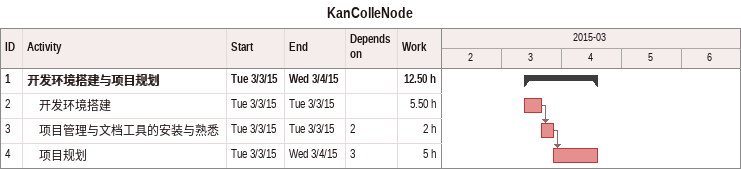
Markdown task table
KanColleNode

| ID | Level | Task | Start | Finish | Predecessors | Work (h) |
|---|---|---|---|---|---|---|
| 1 | 1 | **开发环境搭建与项目规划** | 2015-03-03 | 2015-03-04 |  | 12.50 |
| 2 | 2 | 开发环境搭建 | 2015-03-03 | 2015-03-03 |  | 5.50 |
| 3 | 2 | 项目管理与文档工具的安装与熟悉 | 2015-03-03 | 2015-03-03 | 2 | 2 |
| 4 | 2 | 项目规划 | 2015-03-03 | 2015-03-04 | 3 | 5 |
